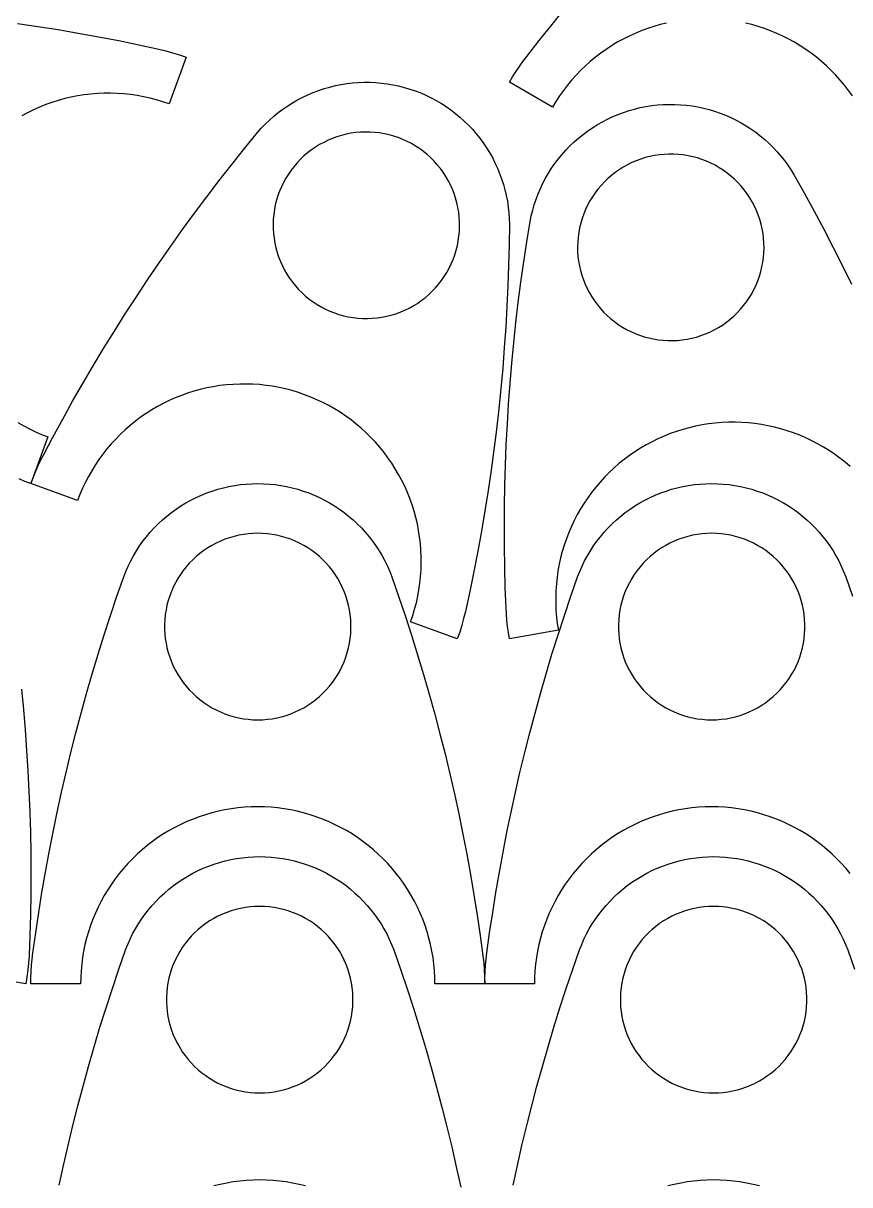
# Model space of a CAD drawing. Extents: x 0 to 1250, y 0 to 2500.
# Drawn here: x 984.1 to 1117.1, y 459.9 to 646.7 of the extents above; entities that cross this region are included whole.
import ezdxf

# ---------------------------------------------------------------- set-up
doc = ezdxf.new("R2010")
doc.units = 0
doc.layers.get('0').update_dxf_attribs({"linetype": 'CONTINUOUS', "lineweight": 25})

msp = doc.modelspace()

# ---------------------------------------------------------------- linework, layer by layer
for points in [[(1087.6, 646.769), (1086.57, 646.512), (1085.54, 646.217), (1084.53, 645.884), (1083.53, 645.513), (1082.54, 645.106), (1081.58, 644.661), (1080.62, 644.181), (1079.69, 643.665), (1078.78, 643.115), (1077.89, 642.531), (1077.02, 641.915), (1076.17, 641.266), (1075.35, 640.586), (1074.56, 639.875), (1073.79, 639.136), (1073.05, 638.368), (1072.34, 637.574), (1071.66, 636.753), (1071.01, 635.907), (1070.39, 635.038), (1069.81, 634.146), (1069.26, 633.234), (1062.33, 637.234), (1062.85, 638.095), (1063.38, 638.942), (1063.94, 639.774), (1064.52, 640.591), (1065.13, 641.391), (1067.14, 643.982), (1069.19, 646.55), (1071.26, 649.096)], [(983.205, 646.711), (986.476, 646.228), (989.741, 645.709), (993, 645.154), (996.253, 644.563), (999.499, 643.935), (1002.74, 643.272), (1005.97, 642.572), (1007.08, 642.302), (1008.17, 641.997), (1009.26, 641.658), (1010.33, 641.285), (1007.6, 633.768), (1006.59, 634.113), (1005.57, 634.421), (1004.54, 634.691), (1003.5, 634.921), (1002.45, 635.113), (1001.39, 635.265), (1000.34, 635.378), (999.272, 635.451), (998.206, 635.484), (997.141, 635.478), (996.076, 635.431), (995.013, 635.345), (993.955, 635.219), (992.902, 635.053), (991.856, 634.849), (990.819, 634.605), (989.791, 634.323), (988.774, 634.002), (987.77, 633.644), (986.781, 633.248), (985.807, 632.816), (984.849, 632.348), (983.91, 631.844)], [(1117.49, 635.038), (1116.87, 635.907), (1116.22, 636.753), (1115.54, 637.574), (1114.83, 638.368), (1114.09, 639.136), (1113.33, 639.875), (1112.53, 640.586), (1111.71, 641.266), (1110.87, 641.915), (1110, 642.531), (1109.1, 643.115), (1108.19, 643.665), (1107.26, 644.181), (1106.31, 644.661), (1105.34, 645.106), (1104.35, 645.513), (1103.35, 645.884), (1102.34, 646.217), (1101.32, 646.512), (1100.28, 646.769)], [(1117.14, 575.427), (1116.32, 576.117), (1115.49, 576.777), (1114.62, 577.404), (1113.74, 577.999), (1112.83, 578.56), (1111.91, 579.088), (1110.96, 579.58), (1110, 580.036), (1109.02, 580.456), (1108.02, 580.839), (1107.02, 581.185), (1106, 581.493), (1104.97, 581.762), (1103.92, 581.993), (1102.88, 582.185), (1101.82, 582.337), (1100.76, 582.45), (1099.7, 582.523), (1098.63, 582.556), (1097.57, 582.549), (1096.5, 582.503), (1095.44, 582.417), (1094.38, 582.291), (1093.33, 582.125), (1092.28, 581.921), (1091.24, 581.677), (1090.22, 581.395), (1089.2, 581.074), (1088.2, 580.716), (1087.21, 580.32), (1086.23, 579.888), (1085.28, 579.42), (1084.34, 578.916), (1083.42, 578.377), (1082.52, 577.804), (1081.64, 577.198), (1080.79, 576.56), (1079.96, 575.891), (1079.15, 575.19), (1078.38, 574.46), (1077.63, 573.702), (1076.91, 572.916), (1076.22, 572.104), (1075.56, 571.267), (1074.93, 570.405), (1074.34, 569.521), (1073.78, 568.615), (1073.25, 567.689), (1072.76, 566.743), (1072.3, 565.78), (1071.88, 564.8), (1071.5, 563.806), (1071.15, 562.798), (1070.84, 561.777), (1070.57, 560.746), (1070.34, 559.705), (1070.15, 558.657), (1070, 557.602), (1069.89, 556.542), (1069.81, 555.479), (1069.78, 554.414), (1069.79, 553.348), (1069.83, 552.283), (1069.92, 551.221), (1070.04, 550.162), (1070.21, 549.109), (1062.33, 547.72), (1062.17, 548.71), (1062.04, 549.704), (1061.93, 550.702), (1061.85, 551.701), (1061.8, 552.703), (1061.68, 555.983), (1061.59, 559.264), (1061.55, 562.545), (1061.53, 565.827), (1061.56, 569.109), (1061.61, 572.39), (1061.71, 575.671), (1061.84, 578.95), (1062.01, 582.228), (1062.21, 585.503), (1062.45, 588.776), (1062.73, 592.047), (1063.04, 595.314), (1063.39, 598.577), (1063.77, 601.836), (1064.19, 605.091), (1064.65, 608.342), (1065.14, 611.586), (1065.67, 614.826), (1065.85, 615.738), (1066.08, 616.643), (1066.34, 617.538), (1066.63, 618.421), (1066.96, 619.292), (1067.33, 620.149), (1067.73, 620.99), (1068.16, 621.814), (1068.63, 622.62), (1069.13, 623.407), (1069.66, 624.172), (1070.22, 624.915), (1070.81, 625.636), (1071.43, 626.331), (1072.08, 627.001), (1072.76, 627.644), (1073.46, 628.259), (1074.18, 628.846), (1074.93, 629.402), (1075.7, 629.928), (1076.49, 630.423), (1077.29, 630.885), (1078.12, 631.313), (1078.96, 631.708), (1079.82, 632.069), (1080.7, 632.394), (1081.58, 632.684), (1082.48, 632.938), (1083.38, 633.155), (1084.3, 633.335), (1085.22, 633.478), (1086.14, 633.584), (1087.07, 633.652), (1088.01, 633.683), (1088.94, 633.676), (1089.87, 633.631), (1090.8, 633.548), (1091.72, 633.428), (1092.64, 633.271), (1093.55, 633.076), (1094.45, 632.845), (1095.34, 632.577), (1096.22, 632.274), (1097.09, 631.935), (1097.95, 631.561), (1098.78, 631.153), (1099.6, 630.712), (1100.4, 630.237), (1101.19, 629.731), (1101.95, 629.193), (1102.69, 628.625), (1103.4, 628.027), (1104.09, 627.401), (1104.75, 626.748), (1105.39, 626.068), (1106, 625.363), (1106.58, 624.634), (1107.13, 623.882), (1107.65, 623.108), (1108.14, 622.314), (1109.75, 619.429), (1111.33, 616.527), (1112.89, 613.607), (1114.4, 610.67), (1115.89, 607.716), (1117.34, 604.746)], [(983.295, 582.484), (984.221, 581.957), (985.166, 581.465), (986.129, 581.008), (987.109, 580.588), (988.104, 580.205), (985.367, 572.688), (984.43, 573.044), (983.502, 573.425)], [(1117.15, 509.957), (1116.47, 510.778), (1115.76, 511.572), (1115.02, 512.34), (1114.25, 513.08), (1113.46, 513.79), (1112.64, 514.47), (1111.79, 515.119), (1110.92, 515.735), (1110.03, 516.319), (1109.12, 516.869), (1108.18, 517.385), (1107.23, 517.865), (1106.26, 518.31), (1105.28, 518.717), (1104.28, 519.088), (1103.27, 519.421), (1102.24, 519.716), (1101.21, 519.973), (1100.17, 520.191), (1099.12, 520.369), (1098.06, 520.508), (1097, 520.608), (1095.93, 520.668), (1094.87, 520.688), (1093.8, 520.668), (1092.74, 520.608), (1091.68, 520.508), (1090.62, 520.369), (1089.57, 520.191), (1088.53, 519.973), (1087.49, 519.716), (1086.47, 519.421), (1085.45, 519.088), (1084.46, 518.717), (1083.47, 518.31), (1082.5, 517.865), (1081.55, 517.385), (1080.62, 516.869), (1079.7, 516.319), (1078.81, 515.735), (1077.94, 515.119), (1077.1, 514.47), (1076.28, 513.79), (1075.48, 513.08), (1074.71, 512.34), (1073.98, 511.572), (1073.27, 510.778), (1072.59, 509.957), (1071.94, 509.111), (1071.32, 508.242), (1070.74, 507.35), (1070.19, 506.438), (1069.67, 505.505), (1069.19, 504.553), (1068.75, 503.584), (1068.34, 502.6), (1067.97, 501.601), (1067.63, 500.588), (1067.34, 499.564), (1067.08, 498.529), (1066.86, 497.486), (1066.69, 496.435), (1066.55, 495.379), (1066.45, 494.317), (1066.39, 493.253), (1066.37, 492.188), (1058.37, 492.188), (1058.38, 493.19), (1058.42, 494.193), (1058.49, 495.193), (1058.59, 496.191), (1058.71, 497.187), (1059.16, 500.438), (1059.65, 503.684), (1060.17, 506.924), (1060.72, 510.158), (1061.32, 513.386), (1061.94, 516.608), (1062.61, 519.822), (1063.31, 523.028), (1064.04, 526.227), (1064.81, 529.418), (1065.62, 532.599), (1066.46, 535.772), (1067.33, 538.935), (1068.24, 542.088), (1069.18, 545.232), (1070.16, 548.364), (1071.18, 551.486), (1072.22, 554.596), (1073.31, 557.694), (1073.65, 558.561), (1074.02, 559.413), (1074.44, 560.249), (1074.88, 561.068), (1075.36, 561.868), (1075.87, 562.648), (1076.41, 563.407), (1076.98, 564.143), (1077.58, 564.856), (1078.21, 565.543), (1078.86, 566.205), (1079.54, 566.84), (1080.25, 567.446), (1080.98, 568.024), (1081.74, 568.571), (1082.51, 569.087), (1083.31, 569.572), (1084.12, 570.023), (1084.95, 570.442), (1085.8, 570.826), (1086.67, 571.176), (1087.54, 571.49), (1088.43, 571.769), (1089.33, 572.012), (1090.24, 572.217), (1091.16, 572.386), (1092.08, 572.518), (1093.01, 572.612), (1093.94, 572.669), (1094.87, 572.688), (1095.8, 572.669), (1096.73, 572.612), (1097.66, 572.518), (1098.58, 572.386), (1099.49, 572.217), (1100.4, 572.012), (1101.3, 571.769), (1102.19, 571.49), (1103.07, 571.176), (1103.93, 570.826), (1104.78, 570.442), (1105.61, 570.023), (1106.43, 569.572), (1107.22, 569.087), (1108, 568.571), (1108.75, 568.024), (1109.48, 567.446), (1110.19, 566.84), (1110.87, 566.205), (1111.53, 565.543), (1112.16, 564.856), (1112.76, 564.143), (1113.33, 563.407), (1113.87, 562.648), (1114.38, 561.868), (1114.85, 561.068), (1115.3, 560.249), (1115.71, 559.413), (1116.09, 558.561), (1116.43, 557.694), (1117.52, 554.573)], [(983.873, 539.636), (984.186, 536.345), (984.462, 533.051), (984.701, 529.753), (984.904, 526.453), (985.07, 523.151), (985.2, 519.848), (985.292, 516.543), (985.348, 513.237), (985.367, 509.931), (985.35, 506.625), (985.295, 503.319), (985.204, 500.014), (985.077, 496.71), (985.002, 495.574), (984.893, 494.441), (984.747, 493.312), (984.567, 492.188), (976.689, 493.577)], [(989.917, 459.807), (990.616, 463.014), (991.35, 466.212), (992.12, 469.403), (992.924, 472.584), (993.764, 475.757), (994.639, 478.92), (995.548, 482.074), (996.493, 485.217), (997.472, 488.349), (998.485, 491.471), (999.533, 494.581), (1000.61, 497.679), (1000.96, 498.546), (1001.33, 499.398), (1001.74, 500.234), (1002.19, 501.053), (1002.67, 501.853), (1003.18, 502.633), (1003.72, 503.392), (1004.29, 504.128), (1004.89, 504.841), (1005.52, 505.529), (1006.17, 506.19), (1006.85, 506.825), (1007.56, 507.432), (1008.29, 508.009), (1009.05, 508.556), (1009.82, 509.072), (1010.62, 509.557), (1011.43, 510.009), (1012.26, 510.427), (1013.11, 510.811), (1013.98, 511.161), (1014.85, 511.476), (1015.74, 511.754), (1016.64, 511.997), (1017.55, 512.203), (1018.47, 512.371), (1019.39, 512.503), (1020.31, 512.597), (1021.24, 512.654), (1022.18, 512.673), (1023.11, 512.654), (1024.04, 512.597), (1024.96, 512.503), (1025.89, 512.371), (1026.8, 512.203), (1027.71, 511.997), (1028.61, 511.754), (1029.5, 511.476), (1030.38, 511.161), (1031.24, 510.811), (1032.09, 510.427), (1032.92, 510.009), (1033.74, 509.557), (1034.53, 509.072), (1035.31, 508.556), (1036.06, 508.009), (1036.79, 507.432), (1037.5, 506.825), (1038.18, 506.19), (1038.84, 505.529), (1039.47, 504.841), (1040.07, 504.128), (1040.64, 503.392), (1041.18, 502.633), (1041.69, 501.853), (1042.16, 501.053), (1042.61, 500.234), (1043.02, 499.398), (1043.4, 498.546), (1043.74, 497.679), (1044.83, 494.558), (1045.88, 491.425), (1046.9, 488.28), (1047.89, 485.124), (1048.84, 481.957), (1049.75, 478.78), (1050.63, 475.593), (1051.48, 472.397), (1052.29, 469.191), (1053.06, 465.976), (1053.79, 462.753), (1054.5, 459.522)], [(1062.92, 459.807), (1063.62, 463.014), (1064.35, 466.212), (1065.12, 469.403), (1065.92, 472.584), (1066.76, 475.757), (1067.64, 478.92), (1068.55, 482.074), (1069.49, 485.217), (1070.47, 488.349), (1071.49, 491.471), (1072.53, 494.581), (1073.61, 497.679), (1073.96, 498.546), (1074.33, 499.398), (1074.74, 500.234), (1075.19, 501.053), (1075.67, 501.853), (1076.18, 502.633), (1076.72, 503.392), (1077.29, 504.128), (1077.89, 504.841), (1078.52, 505.529), (1079.17, 506.19), (1079.85, 506.825), (1080.56, 507.432), (1081.29, 508.009), (1082.05, 508.556), (1082.82, 509.072), (1083.62, 509.557), (1084.43, 510.009), (1085.26, 510.427), (1086.11, 510.811), (1086.98, 511.161), (1087.85, 511.476), (1088.74, 511.754), (1089.64, 511.997), (1090.55, 512.203), (1091.47, 512.371), (1092.39, 512.503), (1093.32, 512.597), (1094.24, 512.654), (1095.18, 512.673), (1096.11, 512.654), (1097.04, 512.597), (1097.96, 512.503), (1098.89, 512.371), (1099.8, 512.203), (1100.71, 511.997), (1101.61, 511.754), (1102.5, 511.476), (1103.38, 511.161), (1104.24, 510.811), (1105.09, 510.427), (1105.92, 510.009), (1106.74, 509.557), (1107.53, 509.072), (1108.31, 508.556), (1109.06, 508.009), (1109.79, 507.432), (1110.5, 506.825), (1111.18, 506.19), (1111.84, 505.529), (1112.47, 504.841), (1113.07, 504.128), (1113.64, 503.392), (1114.18, 502.633), (1114.69, 501.853), (1115.16, 501.053), (1115.61, 500.234), (1116.02, 499.398), (1116.4, 498.546), (1116.74, 497.679), (1117.83, 494.558)], [(1029.55, 459.702), (1028.52, 459.958), (1027.47, 460.176), (1026.42, 460.354), (1025.37, 460.494), (1024.31, 460.593), (1023.24, 460.653), (1022.18, 460.673), (1021.11, 460.653), (1020.05, 460.593), (1018.99, 460.494), (1017.93, 460.354), (1016.88, 460.176), (1015.83, 459.958), (1014.8, 459.702)], [(1102.55, 459.702), (1101.52, 459.958), (1100.47, 460.176), (1099.42, 460.354), (1098.37, 460.494), (1097.31, 460.593), (1096.24, 460.653), (1095.18, 460.673), (1094.11, 460.653), (1093.05, 460.593), (1091.99, 460.494), (1090.93, 460.354), (1089.88, 460.176), (1088.83, 459.958), (1087.8, 459.702)]]:
    msp.add_lwpolyline(points)
for points in [[(1062.29, 611.08), (1062.21, 607.775), (1062.09, 604.47), (1061.94, 601.168), (1061.75, 597.867), (1061.52, 594.569), (1061.26, 591.273), (1060.96, 587.981), (1060.62, 584.692), (1060.25, 581.407), (1059.84, 578.126), (1059.39, 574.85), (1058.91, 571.579), (1058.39, 568.314), (1057.83, 565.055), (1057.24, 561.802), (1056.62, 558.556), (1055.95, 555.317), (1055.25, 552.086), (1054.98, 550.98), (1054.68, 549.883), (1054.34, 548.796), (1053.96, 547.72), (1046.45, 550.456), (1046.79, 551.464), (1047.1, 552.485), (1047.37, 553.516), (1047.6, 554.557), (1047.79, 555.605), (1047.94, 556.66), (1048.06, 557.72), (1048.13, 558.783), (1048.16, 559.849), (1048.16, 560.914), (1048.11, 561.979), (1048.02, 563.042), (1047.9, 564.1), (1047.73, 565.153), (1047.53, 566.199), (1047.28, 567.236), (1047, 568.264), (1046.68, 569.281), (1046.32, 570.285), (1045.93, 571.274), (1045.5, 572.248), (1045.03, 573.206), (1044.52, 574.145), (1043.99, 575.065), (1043.41, 575.964), (1042.81, 576.841), (1042.17, 577.694), (1041.5, 578.523), (1040.8, 579.327), (1040.07, 580.104), (1039.31, 580.853), (1038.52, 581.573), (1037.71, 582.263), (1036.87, 582.922), (1036.01, 583.55), (1035.13, 584.145), (1034.22, 584.706), (1033.3, 585.233), (1032.35, 585.725), (1031.39, 586.182), (1030.41, 586.602), (1029.41, 586.985), (1028.41, 587.331), (1027.39, 587.639), (1026.35, 587.908), (1025.31, 588.139), (1024.26, 588.33), (1023.21, 588.483), (1022.15, 588.595), (1021.09, 588.668), (1020.02, 588.702), (1018.96, 588.695), (1017.89, 588.648), (1016.83, 588.562), (1015.77, 588.436), (1014.72, 588.271), (1013.67, 588.066), (1012.63, 587.823), (1011.61, 587.54), (1010.59, 587.22), (1009.59, 586.862), (1008.6, 586.466), (1007.62, 586.034), (1006.66, 585.565), (1005.72, 585.061), (1004.81, 584.523), (1003.91, 583.95), (1003.03, 583.344), (1002.18, 582.706), (1001.35, 582.036), (1000.54, 581.336), (999.766, 580.606), (999.017, 579.848), (998.297, 579.062), (997.607, 578.25), (996.948, 577.412), (996.32, 576.551), (995.725, 575.666), (995.164, 574.76), (994.637, 573.834), (994.145, 572.889), (993.688, 571.926), (993.268, 570.946), (992.885, 569.951), (985.367, 572.688), (985.723, 573.625), (986.105, 574.553), (986.512, 575.47), (986.944, 576.375), (987.401, 577.268), (988.935, 580.169), (990.501, 583.053), (992.099, 585.92), (993.728, 588.769), (995.389, 591.599), (997.081, 594.411), (998.804, 597.205), (1000.56, 599.979), (1002.34, 602.734), (1004.16, 605.468), (1006, 608.183), (1007.87, 610.877), (1009.78, 613.55), (1011.71, 616.203), (1013.67, 618.833), (1015.66, 621.442), (1017.68, 624.029), (1019.73, 626.593), (1021.81, 629.134), (1022.43, 629.832), (1023.07, 630.504), (1023.74, 631.149), (1024.44, 631.766), (1025.16, 632.355), (1025.91, 632.914), (1026.68, 633.442), (1027.47, 633.939), (1028.27, 634.403), (1029.1, 634.834), (1029.94, 635.232), (1030.8, 635.595), (1031.67, 635.923), (1032.56, 636.215), (1033.45, 636.472), (1034.36, 636.692), (1035.27, 636.875), (1036.19, 637.021), (1037.12, 637.129), (1038.04, 637.2), (1038.98, 637.233), (1039.91, 637.229), (1040.84, 637.187), (1041.77, 637.107), (1042.69, 636.99), (1043.61, 636.835), (1044.52, 636.643), (1045.42, 636.415), (1046.32, 636.15), (1047.2, 635.849), (1048.07, 635.513), (1048.92, 635.142), (1049.76, 634.736), (1050.58, 634.297), (1051.39, 633.825), (1052.17, 633.321), (1052.93, 632.785), (1053.67, 632.219), (1054.39, 631.624), (1055.08, 631), (1055.75, 630.348), (1056.38, 629.671), (1057, 628.967), (1057.58, 628.24), (1058.13, 627.49), (1058.65, 626.717), (1059.14, 625.925), (1059.6, 625.113), (1060.02, 624.284), (1060.41, 623.437), (1060.77, 622.576), (1061.09, 621.701), (1061.37, 620.814), (1061.62, 619.916), (1061.83, 619.009), (1062.01, 618.094), (1062.14, 617.173), (1062.24, 616.246), (1062.31, 615.317), (1062.33, 614.386)], [(1044.46, 628.332), (1043.73, 628.577), (1042.99, 628.784), (1042.23, 628.953), (1041.47, 629.083), (1040.7, 629.173), (1039.93, 629.224), (1039.16, 629.235), (1038.39, 629.207), (1037.62, 629.138), (1036.85, 629.03), (1036.1, 628.883), (1035.35, 628.697), (1034.61, 628.473), (1033.88, 628.21), (1033.17, 627.911), (1032.47, 627.576), (1031.8, 627.205), (1031.14, 626.8), (1030.5, 626.361), (1029.89, 625.891), (1029.3, 625.389), (1028.74, 624.858), (1028.21, 624.299), (1027.7, 623.713), (1027.23, 623.102), (1026.79, 622.467), (1026.39, 621.81), (1026.01, 621.134), (1025.67, 620.439), (1025.37, 619.728), (1025.11, 619.002), (1024.88, 618.263), (1024.69, 617.514), (1024.55, 616.756), (1024.44, 615.992), (1024.36, 615.223), (1024.33, 614.451), (1024.34, 613.678), (1024.39, 612.907), (1024.48, 612.14), (1024.61, 611.378), (1024.77, 610.624), (1024.98, 609.879), (1025.22, 609.146), (1025.5, 608.427), (1025.82, 607.722), (1026.17, 607.035), (1026.56, 606.368), (1026.98, 605.721), (1027.44, 605.096), (1027.92, 604.496), (1028.44, 603.922), (1028.99, 603.375), (1029.56, 602.857), (1030.16, 602.369), (1030.78, 601.912), (1031.43, 601.488), (1032.09, 601.098), (1032.78, 600.743), (1033.48, 600.424), (1034.2, 600.141), (1034.93, 599.895), (1035.68, 599.688), (1036.43, 599.519), (1037.19, 599.389), (1037.96, 599.299), (1038.73, 599.248), (1039.5, 599.237), (1040.28, 599.266), (1041.05, 599.334), (1041.81, 599.442), (1042.57, 599.589), (1043.32, 599.775), (1044.06, 600), (1044.78, 600.262), (1045.5, 600.561), (1046.19, 600.897), (1046.87, 601.267), (1047.53, 601.673), (1048.16, 602.111), (1048.78, 602.582), (1049.36, 603.083), (1049.92, 603.614), (1050.46, 604.174), (1050.96, 604.76), (1051.43, 605.371), (1051.87, 606.006), (1052.28, 606.662), (1052.65, 607.339), (1052.99, 608.033), (1053.29, 608.745), (1053.56, 609.471), (1053.78, 610.209), (1053.97, 610.958), (1054.12, 611.716), (1054.23, 612.481), (1054.3, 613.25), (1054.33, 614.022), (1054.32, 614.794), (1054.27, 615.565), (1054.19, 616.332), (1054.06, 617.094), (1053.89, 617.848), (1053.69, 618.593), (1053.44, 619.326), (1053.16, 620.046), (1052.84, 620.75), (1052.49, 621.437), (1052.1, 622.105), (1051.68, 622.752), (1051.23, 623.376), (1050.74, 623.976), (1050.22, 624.551), (1049.68, 625.098), (1049.11, 625.616), (1048.51, 626.104), (1047.88, 626.56), (1047.24, 626.984), (1046.57, 627.374), (1045.88, 627.729), (1045.18, 628.049)], [(1085.69, 625.457), (1084.93, 625.303), (1084.18, 625.111), (1083.45, 624.88), (1082.72, 624.612), (1082.01, 624.306), (1081.32, 623.965), (1080.64, 623.588), (1079.99, 623.178), (1079.36, 622.734), (1078.75, 622.258), (1078.17, 621.751), (1077.61, 621.215), (1077.08, 620.651), (1076.58, 620.061), (1076.12, 619.446), (1075.68, 618.807), (1075.28, 618.148), (1074.91, 617.468), (1074.58, 616.77), (1074.29, 616.056), (1074.03, 615.328), (1073.81, 614.588), (1073.63, 613.837), (1073.48, 613.078), (1073.38, 612.312), (1073.32, 611.543), (1073.29, 610.771), (1073.31, 609.998), (1073.36, 609.228), (1073.46, 608.461), (1073.59, 607.701), (1073.77, 606.948), (1073.98, 606.205), (1074.23, 605.474), (1074.51, 604.757), (1074.84, 604.055), (1075.2, 603.371), (1075.59, 602.707), (1076.02, 602.064), (1076.48, 601.443), (1076.97, 600.847), (1077.49, 600.277), (1078.04, 599.735), (1078.62, 599.222), (1079.22, 598.739), (1079.85, 598.288), (1080.5, 597.869), (1081.17, 597.485), (1081.86, 597.136), (1082.56, 596.822), (1083.28, 596.546), (1084.02, 596.307), (1084.76, 596.106), (1085.52, 595.943), (1086.28, 595.82), (1087.05, 595.736), (1087.82, 595.692), (1088.59, 595.688), (1089.36, 595.723), (1090.13, 595.798), (1090.9, 595.913), (1091.65, 596.066), (1092.4, 596.259), (1093.14, 596.489), (1093.86, 596.758), (1094.57, 597.063), (1095.27, 597.404), (1095.94, 597.781), (1096.59, 598.192), (1097.23, 598.636), (1097.84, 599.112), (1098.42, 599.618), (1098.97, 600.154), (1099.5, 600.718), (1100, 601.308), (1100.47, 601.924), (1100.9, 602.562), (1101.3, 603.222), (1101.67, 603.902), (1102, 604.599), (1102.3, 605.313), (1102.56, 606.041), (1102.78, 606.782), (1102.96, 607.532), (1103.1, 608.292), (1103.2, 609.057), (1103.27, 609.827), (1103.29, 610.599), (1103.28, 611.371), (1103.22, 612.142), (1103.13, 612.908), (1102.99, 613.669), (1102.82, 614.422), (1102.61, 615.165), (1102.36, 615.896), (1102.07, 616.613), (1101.75, 617.314), (1101.39, 617.998), (1101, 618.663), (1100.57, 619.306), (1100.11, 619.926), (1099.62, 620.522), (1099.09, 621.092), (1098.54, 621.634), (1097.97, 622.148), (1097.36, 622.631), (1096.74, 623.082), (1096.09, 623.5), (1095.42, 623.884), (1094.73, 624.234), (1094.02, 624.547), (1093.3, 624.824), (1092.57, 625.063), (1091.82, 625.264), (1091.07, 625.426), (1090.3, 625.549), (1089.54, 625.633), (1088.76, 625.677), (1087.99, 625.682), (1087.22, 625.646), (1086.45, 625.571)], [(1044.52, 554.573), (1045.57, 551.44), (1046.59, 548.295), (1047.58, 545.139), (1048.53, 541.972), (1049.44, 538.795), (1050.32, 535.608), (1051.17, 532.411), (1051.98, 529.206), (1052.75, 525.991), (1053.49, 522.768), (1054.19, 519.537), (1054.85, 516.299), (1055.48, 513.053), (1056.07, 509.8), (1056.63, 506.541), (1057.15, 503.276), (1057.64, 500.006), (1058.08, 496.73), (1058.21, 495.598), (1058.3, 494.463), (1058.35, 493.326), (1058.37, 492.188), (1050.37, 492.188), (1050.35, 493.253), (1050.29, 494.317), (1050.19, 495.379), (1050.05, 496.435), (1049.87, 497.486), (1049.65, 498.529), (1049.4, 499.564), (1049.1, 500.588), (1048.77, 501.601), (1048.4, 502.6), (1047.99, 503.584), (1047.55, 504.553), (1047.06, 505.505), (1046.55, 506.438), (1046, 507.35), (1045.42, 508.242), (1044.8, 509.111), (1044.15, 509.957), (1043.47, 510.778), (1042.76, 511.572), (1042.02, 512.34), (1041.25, 513.08), (1040.46, 513.79), (1039.64, 514.47), (1038.79, 515.119), (1037.92, 515.735), (1037.03, 516.319), (1036.12, 516.869), (1035.18, 517.385), (1034.23, 517.865), (1033.26, 518.31), (1032.28, 518.717), (1031.28, 519.088), (1030.27, 519.421), (1029.24, 519.716), (1028.21, 519.973), (1027.17, 520.191), (1026.12, 520.369), (1025.06, 520.508), (1024, 520.608), (1022.93, 520.668), (1021.87, 520.688), (1020.8, 520.668), (1019.74, 520.608), (1018.68, 520.508), (1017.62, 520.369), (1016.57, 520.191), (1015.53, 519.973), (1014.49, 519.716), (1013.47, 519.421), (1012.45, 519.088), (1011.46, 518.717), (1010.47, 518.31), (1009.5, 517.865), (1008.55, 517.385), (1007.62, 516.869), (1006.7, 516.319), (1005.81, 515.735), (1004.94, 515.119), (1004.1, 514.47), (1003.28, 513.79), (1002.48, 513.08), (1001.71, 512.34), (1000.98, 511.572), (1000.27, 510.778), (999.585, 509.957), (998.936, 509.111), (998.32, 508.242), (997.736, 507.35), (997.186, 506.438), (996.67, 505.505), (996.19, 504.553), (995.745, 503.584), (995.337, 502.6), (994.967, 501.601), (994.634, 500.588), (994.338, 499.564), (994.082, 498.529), (993.864, 497.486), (993.686, 496.435), (993.547, 495.379), (993.447, 494.317), (993.387, 493.253), (993.367, 492.188), (985.367, 492.188), (985.381, 493.19), (985.423, 494.193), (985.491, 495.193), (985.588, 496.191), (985.711, 497.187), (986.161, 500.438), (986.646, 503.684), (987.167, 506.924), (987.724, 510.158), (988.317, 513.386), (988.944, 516.608), (989.608, 519.822), (990.307, 523.028), (991.041, 526.227), (991.811, 529.418), (992.615, 532.599), (993.455, 535.772), (994.33, 538.935), (995.24, 542.088), (996.184, 545.232), (997.163, 548.364), (998.176, 551.486), (999.224, 554.596), (1000.31, 557.694), (1000.65, 558.561), (1001.02, 559.413), (1001.44, 560.249), (1001.88, 561.068), (1002.36, 561.868), (1002.87, 562.648), (1003.41, 563.407), (1003.98, 564.143), (1004.58, 564.856), (1005.21, 565.543), (1005.86, 566.205), (1006.54, 566.84), (1007.25, 567.446), (1007.98, 568.024), (1008.74, 568.571), (1009.51, 569.087), (1010.31, 569.572), (1011.12, 570.023), (1011.95, 570.442), (1012.8, 570.826), (1013.67, 571.176), (1014.54, 571.49), (1015.43, 571.769), (1016.33, 572.012), (1017.24, 572.217), (1018.16, 572.386), (1019.08, 572.518), (1020.01, 572.612), (1020.94, 572.669), (1021.87, 572.688), (1022.8, 572.669), (1023.73, 572.612), (1024.66, 572.518), (1025.58, 572.386), (1026.49, 572.217), (1027.4, 572.012), (1028.3, 571.769), (1029.19, 571.49), (1030.07, 571.176), (1030.93, 570.826), (1031.78, 570.442), (1032.61, 570.023), (1033.43, 569.572), (1034.22, 569.087), (1035, 568.571), (1035.75, 568.024), (1036.48, 567.446), (1037.19, 566.84), (1037.87, 566.205), (1038.53, 565.543), (1039.16, 564.856), (1039.76, 564.143), (1040.33, 563.407), (1040.87, 562.648), (1041.38, 561.868), (1041.85, 561.068), (1042.3, 560.249), (1042.71, 559.413), (1043.09, 558.561), (1043.43, 557.694)], [(1021.87, 564.688), (1021.1, 564.668), (1020.33, 564.608), (1019.56, 564.509), (1018.8, 564.37), (1018.05, 564.193), (1017.31, 563.977), (1016.58, 563.723), (1015.86, 563.432), (1015.16, 563.105), (1014.48, 562.742), (1013.82, 562.344), (1013.18, 561.913), (1012.56, 561.449), (1011.97, 560.955), (1011.4, 560.43), (1010.86, 559.877), (1010.35, 559.296), (1009.87, 558.691), (1009.42, 558.061), (1009.01, 557.409), (1008.63, 556.737), (1008.28, 556.046), (1007.97, 555.338), (1007.7, 554.616), (1007.47, 553.88), (1007.27, 553.133), (1007.11, 552.377), (1006.99, 551.614), (1006.91, 550.845), (1006.87, 550.074), (1006.87, 549.301), (1006.91, 548.53), (1006.99, 547.762), (1007.11, 546.998), (1007.27, 546.242), (1007.47, 545.495), (1007.7, 544.76), (1007.97, 544.037), (1008.28, 543.329), (1008.63, 542.638), (1009.01, 541.966), (1009.42, 541.314), (1009.87, 540.684), (1010.35, 540.079), (1010.86, 539.498), (1011.4, 538.945), (1011.97, 538.421), (1012.56, 537.926), (1013.18, 537.462), (1013.82, 537.031), (1014.48, 536.633), (1015.16, 536.27), (1015.86, 535.943), (1016.58, 535.652), (1017.31, 535.398), (1018.05, 535.182), (1018.8, 535.005), (1019.56, 534.866), (1020.33, 534.767), (1021.1, 534.707), (1021.87, 534.688), (1022.64, 534.707), (1023.41, 534.767), (1024.18, 534.866), (1024.94, 535.005), (1025.69, 535.182), (1026.43, 535.398), (1027.16, 535.652), (1027.87, 535.943), (1028.57, 536.27), (1029.26, 536.633), (1029.92, 537.031), (1030.56, 537.462), (1031.18, 537.926), (1031.77, 538.421), (1032.34, 538.945), (1032.88, 539.498), (1033.39, 540.079), (1033.87, 540.684), (1034.31, 541.314), (1034.73, 541.966), (1035.11, 542.638), (1035.45, 543.329), (1035.76, 544.037), (1036.03, 544.76), (1036.27, 545.495), (1036.47, 546.242), (1036.62, 546.998), (1036.74, 547.762), (1036.82, 548.53), (1036.86, 549.301), (1036.86, 550.074), (1036.82, 550.845), (1036.74, 551.614), (1036.62, 552.377), (1036.47, 553.133), (1036.27, 553.88), (1036.03, 554.616), (1035.76, 555.338), (1035.45, 556.046), (1035.11, 556.737), (1034.73, 557.409), (1034.31, 558.061), (1033.87, 558.691), (1033.39, 559.296), (1032.88, 559.877), (1032.34, 560.43), (1031.77, 560.955), (1031.18, 561.449), (1030.56, 561.913), (1029.92, 562.344), (1029.26, 562.742), (1028.57, 563.105), (1027.87, 563.432), (1027.16, 563.723), (1026.43, 563.977), (1025.69, 564.193), (1024.94, 564.37), (1024.18, 564.509), (1023.41, 564.608), (1022.64, 564.668)], [(1094.87, 564.688), (1094.1, 564.668), (1093.33, 564.608), (1092.56, 564.509), (1091.8, 564.37), (1091.05, 564.193), (1090.31, 563.977), (1089.58, 563.723), (1088.86, 563.432), (1088.16, 563.105), (1087.48, 562.742), (1086.82, 562.344), (1086.18, 561.913), (1085.56, 561.449), (1084.97, 560.955), (1084.4, 560.43), (1083.86, 559.877), (1083.35, 559.296), (1082.87, 558.691), (1082.42, 558.061), (1082.01, 557.409), (1081.63, 556.737), (1081.28, 556.046), (1080.97, 555.338), (1080.7, 554.616), (1080.47, 553.88), (1080.27, 553.133), (1080.11, 552.377), (1079.99, 551.614), (1079.91, 550.845), (1079.87, 550.074), (1079.87, 549.301), (1079.91, 548.53), (1079.99, 547.762), (1080.11, 546.998), (1080.27, 546.242), (1080.47, 545.495), (1080.7, 544.76), (1080.97, 544.037), (1081.28, 543.329), (1081.63, 542.638), (1082.01, 541.966), (1082.42, 541.314), (1082.87, 540.684), (1083.35, 540.079), (1083.86, 539.498), (1084.4, 538.945), (1084.97, 538.421), (1085.56, 537.926), (1086.18, 537.462), (1086.82, 537.031), (1087.48, 536.633), (1088.16, 536.27), (1088.86, 535.943), (1089.58, 535.652), (1090.31, 535.398), (1091.05, 535.182), (1091.8, 535.005), (1092.56, 534.866), (1093.33, 534.767), (1094.1, 534.707), (1094.87, 534.688), (1095.64, 534.707), (1096.41, 534.767), (1097.18, 534.866), (1097.94, 535.005), (1098.69, 535.182), (1099.43, 535.398), (1100.16, 535.652), (1100.87, 535.943), (1101.57, 536.27), (1102.26, 536.633), (1102.92, 537.031), (1103.56, 537.462), (1104.18, 537.926), (1104.77, 538.421), (1105.34, 538.945), (1105.88, 539.498), (1106.39, 540.079), (1106.87, 540.684), (1107.31, 541.314), (1107.73, 541.966), (1108.11, 542.638), (1108.45, 543.329), (1108.76, 544.037), (1109.03, 544.76), (1109.27, 545.495), (1109.47, 546.242), (1109.62, 546.998), (1109.74, 547.762), (1109.82, 548.53), (1109.86, 549.301), (1109.86, 550.074), (1109.82, 550.845), (1109.74, 551.614), (1109.62, 552.377), (1109.47, 553.133), (1109.27, 553.88), (1109.03, 554.616), (1108.76, 555.338), (1108.45, 556.046), (1108.11, 556.737), (1107.73, 557.409), (1107.31, 558.061), (1106.87, 558.691), (1106.39, 559.296), (1105.88, 559.877), (1105.34, 560.43), (1104.77, 560.955), (1104.18, 561.449), (1103.56, 561.913), (1102.92, 562.344), (1102.26, 562.742), (1101.57, 563.105), (1100.87, 563.432), (1100.16, 563.723), (1099.43, 563.977), (1098.69, 564.193), (1097.94, 564.37), (1097.18, 564.509), (1096.41, 564.608), (1095.64, 564.668)], [(1022.18, 504.673), (1021.4, 504.653), (1020.63, 504.593), (1019.87, 504.494), (1019.11, 504.356), (1018.36, 504.178), (1017.61, 503.962), (1016.88, 503.709), (1016.17, 503.418), (1015.47, 503.09), (1014.79, 502.727), (1014.13, 502.329), (1013.49, 501.898), (1012.87, 501.435), (1012.27, 500.94), (1011.71, 500.415), (1011.17, 499.862), (1010.66, 499.282), (1010.18, 498.676), (1009.73, 498.046), (1009.32, 497.395), (1008.94, 496.722), (1008.59, 496.031), (1008.28, 495.324), (1008.01, 494.601), (1007.77, 493.865), (1007.58, 493.118), (1007.42, 492.362), (1007.3, 491.599), (1007.22, 490.83), (1007.18, 490.059), (1007.18, 489.287), (1007.22, 488.515), (1007.3, 487.747), (1007.42, 486.984), (1007.58, 486.227), (1007.77, 485.481), (1008.01, 484.745), (1008.28, 484.022), (1008.59, 483.314), (1008.94, 482.623), (1009.32, 481.951), (1009.73, 481.299), (1010.18, 480.67), (1010.66, 480.064), (1011.17, 479.484), (1011.71, 478.93), (1012.27, 478.406), (1012.87, 477.911), (1013.49, 477.447), (1014.13, 477.016), (1014.79, 476.618), (1015.47, 476.255), (1016.17, 475.928), (1016.88, 475.637), (1017.61, 475.383), (1018.36, 475.167), (1019.11, 474.99), (1019.87, 474.851), (1020.63, 474.752), (1021.4, 474.693), (1022.18, 474.673), (1022.95, 474.693), (1023.72, 474.752), (1024.48, 474.851), (1025.24, 474.99), (1026, 475.167), (1026.74, 475.383), (1027.47, 475.637), (1028.18, 475.928), (1028.88, 476.255), (1029.56, 476.618), (1030.23, 477.016), (1030.87, 477.447), (1031.49, 477.911), (1032.08, 478.406), (1032.65, 478.93), (1033.18, 479.484), (1033.69, 480.064), (1034.17, 480.67), (1034.62, 481.299), (1035.04, 481.951), (1035.42, 482.623), (1035.76, 483.314), (1036.07, 484.022), (1036.34, 484.745), (1036.58, 485.481), (1036.78, 486.227), (1036.93, 486.984), (1037.05, 487.747), (1037.13, 488.515), (1037.17, 489.287), (1037.17, 490.059), (1037.13, 490.83), (1037.05, 491.599), (1036.93, 492.362), (1036.78, 493.118), (1036.58, 493.865), (1036.34, 494.601), (1036.07, 495.324), (1035.76, 496.031), (1035.42, 496.722), (1035.04, 497.395), (1034.62, 498.046), (1034.17, 498.676), (1033.69, 499.282), (1033.18, 499.862), (1032.65, 500.415), (1032.08, 500.94), (1031.49, 501.435), (1030.87, 501.898), (1030.23, 502.329), (1029.56, 502.727), (1028.88, 503.09), (1028.18, 503.418), (1027.47, 503.709), (1026.74, 503.962), (1026, 504.178), (1025.24, 504.356), (1024.48, 504.494), (1023.72, 504.593), (1022.95, 504.653)], [(1095.18, 504.673), (1094.4, 504.653), (1093.63, 504.593), (1092.87, 504.494), (1092.11, 504.356), (1091.36, 504.178), (1090.61, 503.962), (1089.88, 503.709), (1089.17, 503.418), (1088.47, 503.09), (1087.79, 502.727), (1087.13, 502.329), (1086.49, 501.898), (1085.87, 501.435), (1085.27, 500.94), (1084.71, 500.415), (1084.17, 499.862), (1083.66, 499.282), (1083.18, 498.676), (1082.73, 498.046), (1082.32, 497.395), (1081.94, 496.722), (1081.59, 496.031), (1081.28, 495.324), (1081.01, 494.601), (1080.77, 493.865), (1080.58, 493.118), (1080.42, 492.362), (1080.3, 491.599), (1080.22, 490.83), (1080.18, 490.059), (1080.18, 489.287), (1080.22, 488.515), (1080.3, 487.747), (1080.42, 486.984), (1080.58, 486.227), (1080.77, 485.481), (1081.01, 484.745), (1081.28, 484.022), (1081.59, 483.314), (1081.94, 482.623), (1082.32, 481.951), (1082.73, 481.299), (1083.18, 480.67), (1083.66, 480.064), (1084.17, 479.484), (1084.71, 478.93), (1085.27, 478.406), (1085.87, 477.911), (1086.49, 477.447), (1087.13, 477.016), (1087.79, 476.618), (1088.47, 476.255), (1089.17, 475.928), (1089.88, 475.637), (1090.61, 475.383), (1091.36, 475.167), (1092.11, 474.99), (1092.87, 474.851), (1093.63, 474.752), (1094.4, 474.693), (1095.18, 474.673), (1095.95, 474.693), (1096.72, 474.752), (1097.48, 474.851), (1098.24, 474.99), (1099, 475.167), (1099.74, 475.383), (1100.47, 475.637), (1101.18, 475.928), (1101.88, 476.255), (1102.56, 476.618), (1103.23, 477.016), (1103.87, 477.447), (1104.49, 477.911), (1105.08, 478.406), (1105.65, 478.93), (1106.18, 479.484), (1106.69, 480.064), (1107.17, 480.67), (1107.62, 481.299), (1108.04, 481.951), (1108.42, 482.623), (1108.76, 483.314), (1109.07, 484.022), (1109.34, 484.745), (1109.58, 485.481), (1109.78, 486.227), (1109.93, 486.984), (1110.05, 487.747), (1110.13, 488.515), (1110.17, 489.287), (1110.17, 490.059), (1110.13, 490.83), (1110.05, 491.599), (1109.93, 492.362), (1109.78, 493.118), (1109.58, 493.865), (1109.34, 494.601), (1109.07, 495.324), (1108.76, 496.031), (1108.42, 496.722), (1108.04, 497.395), (1107.62, 498.046), (1107.17, 498.676), (1106.69, 499.282), (1106.18, 499.862), (1105.65, 500.415), (1105.08, 500.94), (1104.49, 501.435), (1103.87, 501.898), (1103.23, 502.329), (1102.56, 502.727), (1101.88, 503.09), (1101.18, 503.418), (1100.47, 503.709), (1099.74, 503.962), (1099, 504.178), (1098.24, 504.356), (1097.48, 504.494), (1096.72, 504.593), (1095.95, 504.653)]]:
    msp.add_lwpolyline(points, close=True)

doc.saveas('drawing.dxf')
